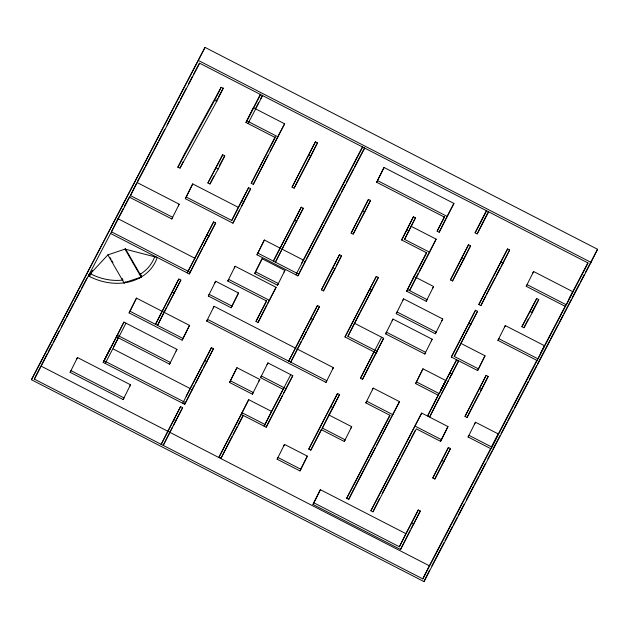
<?xml version="1.0" encoding="UTF-8"?>
<svg xmlns="http://www.w3.org/2000/svg" width="629" height="629" viewBox="0 0 629 629"><rect width="100%" height="100%" fill="white"/><g stroke="black" fill="none" stroke-linecap="round" stroke-linejoin="round"><path stroke-width="0.94" d="M124.251 282.358L124.007 282.853L107.897 254.879L125.022 249.108L157.203 257.442A51.657 42.159 26.4 0 1 141.132 277.09L139.245 278.144A51.657 42.159 26.4 0 1 89.483 276.461L88.39 275.887L89.294 274.126M141.446 276.493L141.132 277.09L140.503 276.831L141.171 275.463M31.45 379.727L205.023 47.395L597.55 249.273L591.04 262.387L423.977 581.605L31.45 379.727L205.023 47.395M34.367 379.114L40.877 365.999L429.316 565.77L422.806 578.884L34.367 379.114L199.684 63.23L588.123 263.001L422.806 578.884M117.537 219.568L111.459 231.81L190.194 272.302M136.501 183.33L130.423 195.572L172.684 217.304L171.819 218.971L129.55 197.231M70.118 372.313L77.493 357.539L130.518 384.806L123.142 399.58L70.118 372.313L70.983 370.654L124.007 397.921L123.142 399.58M177.858 167.235L184.368 154.121L221.125 87.305L223.264 88.17L216.753 101.285L180.004 168.108L177.858 167.235L214.615 100.42L221.125 87.305M180.004 168.108L183.039 161.991M171.819 218.971L179.194 204.189L136.933 182.457M186.153 396.27L211.438 347.633L213.483 348.686L184.722 404.321L103.195 362.39L123.921 322.111L176.946 349.386L169.563 364.16L116.546 336.892L123.921 322.111M110.578 347.609L104.068 360.731L185.594 402.654M238.297 207.35L248.612 187.646L250.657 188.692L232.958 223.177L185.335 198.685L192.718 183.904L238.297 207.35L231.787 220.464L186.208 197.026L192.718 183.904M129.102 312.888L136.485 298.115L189.51 325.382L183 338.496L182.127 340.163L129.102 312.888L136.485 298.115M125.965 323.164L105.24 363.444M207.908 182.953L222.697 154.781L224.757 155.811L218.247 168.926L209.96 183.982L207.908 182.953L222.697 154.781M209.96 183.982L213.868 176.112M278.104 136.91L246.835 120.831L253.345 107.716L284.615 123.795L253.275 184.36L251.23 183.306L275.195 137.523L245.97 122.49L260.453 94.138M178.825 279.017L155.465 324.336L178.825 279.017L180.869 280.07L157.509 325.39L163.579 313.148M188.15 271.17L213.624 221.895L215.668 222.949L189.329 273.969L110.586 233.477M187.277 272.915L213.624 221.895M189.329 273.969L196.272 260.068M231.787 220.464L248.612 187.646M251.23 183.306L275.376 136.501M232.958 223.177L239.468 210.062M253.275 184.36L267.923 155.693M182.127 340.163L189.51 325.382M208.325 296.031L215.7 281.257L238.509 292.988L231.999 306.103L231.134 307.762L208.325 296.031L209.19 294.372L231.999 306.103M206.705 321.065L207.578 319.406L326.86 380.749L325.987 382.408L206.705 321.065L214.088 306.292L295.056 347.931M255.995 321.419L266.665 301.039L227.777 281.037L235.16 266.264L276.092 287.311L258.039 322.473L255.995 321.419L266.507 300.662M180.594 406.586L161.181 444.341L180.594 406.586L182.638 407.631L163.225 445.387L172.409 427.177M364.749 148.122L297.902 275.848L256.978 254.8L264.353 240.019L280.031 248.085M256.978 254.8L264.353 240.019M231.134 307.762L238.509 292.988M182.677 403.268L211.438 347.633M292.053 187.151L315.412 141.832L317.456 142.885L310.946 156L294.097 188.205L292.053 187.151L315.412 141.832M184.722 404.321L192.104 389.54M294.097 188.205L310.168 156.81M254.714 273.513L262.096 258.739L284.906 270.47L277.523 285.244L254.714 273.513L262.096 258.739M301.252 207.193L273.379 261.121L301.252 207.193L303.296 208.246L275.423 262.175L283.75 245.585M258.039 322.473L266.775 305.112M229.577 382.471L236.96 367.698L259.769 379.429L252.386 394.202L229.577 382.471L236.96 367.698M301.503 263.433L362.398 146.989M297.902 275.848L305.285 261.074M243.368 415.486L221.117 457.998L219.073 456.953L248.699 399.659L271.508 411.39L264.133 426.163L290.74 374.648M248.699 399.659L241.324 414.432L266.177 427.217L292.784 375.702L267.93 362.925L267.058 364.584M283.357 389.43L260.548 377.699L267.93 362.925M221.117 457.998L232.164 436.211M321.435 289.851L339.487 254.698L341.531 255.744L335.021 268.858L323.479 290.905L321.435 289.851L339.487 254.698M351.155 233.068L368.476 199.369L370.52 200.423L364.734 212.075L353.199 234.122L351.155 233.068L368.476 199.369M437.147 231.197L444.499 217.154L376.653 182.261L384.036 167.479L453.918 203.426L439.191 232.25L437.147 231.197L444.522 216.431M376.653 182.261L384.036 167.479M323.479 290.905L329.557 278.663M317.464 305.497L288.703 361.125L317.464 305.497L319.508 306.551L290.747 362.178L301.346 341.256M353.199 234.122L358.569 223.303M266.177 427.217L282.507 395.327M277.137 459.194L284.52 444.412L307.329 456.143L300.819 469.258L299.947 470.917L277.137 459.194L278.01 457.527L300.819 469.258M359.835 312.872L354.41 323.235L383.635 338.268L376.26 353.042L344.991 336.963L376.331 276.398L378.375 277.452L347.9 336.35L377.125 351.383L362.508 379.326L360.464 378.273L374.058 351.611M344.991 336.963L376.331 276.398M347.9 336.35L354.41 323.235M325.987 382.408L333.37 367.635L296.802 348.828M407.506 289.552L427.091 299.624L426.218 301.283L406.641 291.211L426.714 252.866L401.648 239.971L413.45 216.738L415.494 217.791L404.557 239.366L429.623 252.253L409.558 290.606L418.293 273.222M401.648 239.971L413.45 216.738M404.557 239.366L415.494 217.791M308.76 449.122L337.521 393.487L339.566 394.54L333.055 407.655L310.812 450.167L308.76 449.122L337.521 393.487M299.947 470.917L307.329 456.143M310.812 450.167L321.403 429.245M381.591 337.215L360.464 378.273M362.508 379.326L368.578 367.084M406.641 291.211L414.016 276.438M385.632 333.865L393.007 319.084L432.162 339.228L424.787 354.001L385.632 333.865L386.497 332.198L425.652 352.342L424.787 354.001M396.215 313.635L403.598 298.861L442.753 318.997L435.37 333.771L396.215 313.635L397.088 311.976L436.243 332.112L435.37 333.771M439.191 232.25L445.269 220.008M429.623 252.253L436.133 239.138L411.067 226.251M405.894 533.659L418.277 510.001L420.329 511.047L400.563 549.494L312.983 504.45L320.365 489.676L405.894 533.659L399.384 546.774L313.855 502.791L320.365 489.676M344.307 441.472L351.69 426.698L328.881 414.967L322.37 428.082L345.179 439.813L344.307 441.472L321.498 429.749M346.665 498.31L390.074 415.368L365.842 402.906L373.225 388.132L399.501 401.64L348.71 499.363L346.665 498.31L389.791 415.242M426.218 301.283L433.601 286.51L415.722 277.31M450.474 279.921L468.519 244.76L470.563 245.813L464.053 258.928L452.518 280.974L450.474 279.921L468.519 244.76M488.686 211.855L477.152 233.902L475.107 232.856L486.5 210.408M452.518 280.974L459.028 267.86M477.152 233.902L483.662 220.787M348.71 499.363L354.787 487.121M438.397 395.303L415.588 383.58L422.971 368.798L445.78 380.529L439.27 393.644L416.461 381.913L422.971 368.798M370.906 510.779L421.689 413.056L447.966 426.572L441.456 439.687L440.583 441.346L416.351 428.884L372.95 511.825L370.906 510.779L421.689 413.056M372.95 511.825L379.46 498.711M451.355 357.052L475.493 310.246L477.537 311.3L454.264 356.439L478.496 368.901L477.631 370.567L451.355 357.052L475.493 310.246M478.826 304.554L507.587 248.927L509.632 249.972L503.121 263.087L480.87 305.608L478.826 304.554L507.587 248.927M454.264 356.439L464.855 335.54M480.87 305.608L485.643 295.992M486.516 294.238L487.381 292.493M440.575 390.467L456.465 360.103L458.51 361.156L429.749 416.783L427.704 415.73L438.303 394.808M441 390.059L444.907 382.188M427.704 415.73L456.465 360.103M429.749 416.783L435.826 404.541M440.583 441.346L447.966 426.572M477.631 370.567L485.006 355.786L460.774 343.324M478.496 368.901L485.006 355.786M497.94 340.36L505.323 325.586L544.478 345.722L537.968 358.837L498.813 338.701L497.94 340.36L537.095 360.503M526.229 286.305L533.612 271.524L572.767 291.667L566.257 304.782L527.102 284.638L526.229 286.305L565.392 306.441M432.791 477.985L448.414 447.463L450.458 448.516L443.948 461.631L434.836 479.039L432.791 477.985L448.414 447.463M399.384 546.774L418.277 510.001M465.012 416.422L486.146 375.364L488.19 376.417L481.68 389.532L467.056 417.475L465.012 416.422L486.146 375.364M434.836 479.039L440.913 466.797M400.563 549.494L410.155 530.491M467.056 417.475L473.566 404.361M521.913 326.71L536.71 298.539L538.762 299.569L532.252 312.692L523.965 327.748L521.913 326.71L536.71 298.539M468.11 437.006L475.493 422.224L498.302 433.955L491.792 447.07L468.982 435.347L468.11 437.006L490.919 448.736M523.965 327.748L528.305 319.005M423.977 581.605L429.623 570.236M491.792 446.983L497.429 435.622M140.503 276.831L141.14 275.549M122.05 278.395L123.009 280.054A48.952 39.949 26.4 0 1 90.788 273.937L91.394 272.475M89.483 276.461L91.512 272.514M41.333 365.135L47.254 353.82M48.158 352.075L52.262 344.244M53.174 342.506L59.095 331.192M61.367 326.844L65.471 319.013M66.375 317.268L73.664 303.343M74.576 301.606L80.496 290.291M81.408 288.554L86.873 278.112M117.843 218.939L123.308 208.49M124.22 206.752L129.228 197.184M137.429 181.514L144.709 167.589M145.621 165.852L152.91 151.927M153.822 150.189L157.918 142.358M158.83 140.613L164.751 129.307M167.031 124.951L174.312 111.026M175.224 109.289L179.328 101.458M180.232 99.712L186.153 88.406M188.433 84.05L192.529 76.219M193.441 74.481L199.362 63.167M90.67 273.874L92.479 270.423M76.628 359.198L77.493 357.539M178.329 205.856L179.194 204.189M185.335 198.685L186.208 197.026M103.195 362.39L117.411 335.226L170.435 362.501L169.563 364.16M113.527 346.933L118.417 337.592M245.97 122.49L260.587 94.554M255.854 107.889L258.511 102.81M260.728 98.572L262.497 95.191M248.015 123.543L262.639 95.6M164.02 312.275L166.748 307.054M167.66 305.309L180.869 280.07M129.653 386.465L130.518 384.806M197.192 258.267L202.601 247.928M203.497 246.206L215.668 222.949M241.237 206.689L250.657 188.692M270.187 151.377L284.615 123.795M176.073 351.045L176.946 349.386M214.835 282.916L215.7 281.257M213.215 307.951L214.088 306.292M234.287 267.923L235.16 266.264M227.777 281.037L228.649 279.378L269.582 300.426M311.08 155.072L317.456 142.885M173.297 425.479L182.638 407.631M191.688 390.334L194.408 385.129M195.32 383.391L202.585 369.514M203.497 367.776L213.483 348.686M284.662 243.848L296.927 220.402M297.839 218.664L303.296 208.246M267.663 303.414L276.092 287.311M284.033 272.129L284.906 270.47M277.523 285.244L278.395 283.585L255.586 271.854M295.858 274.794L362.705 147.068M304.868 261.868L305.78 260.123M306.685 258.385L310.781 250.57M311.685 248.832L318.966 234.931M319.878 233.194L323.966 225.371M324.878 223.633L332.151 209.732M333.063 207.995L340.336 194.086M341.248 192.348L345.337 184.533M346.249 182.795L353.522 168.894M354.434 167.157L364.443 148.035M219.073 456.953L242.189 412.773L264.998 424.504M260.548 377.699L261.42 376.04L286.274 388.816M258.896 381.088L259.769 379.429M252.386 394.202L253.259 392.543L230.45 380.812M233.076 434.474L237.164 426.666M238.069 424.929L243.069 415.384M329.989 277.79L333.983 270.163M336.201 265.918L341.531 255.744M358.986 222.469L370.52 200.423M302.258 339.518L306.347 331.711M307.251 329.973L319.508 306.551M270.643 413.049L283.144 389.154M283.404 393.62L292.784 375.702M283.648 446.079L284.52 444.412M360.739 311.143L378.375 277.452M332.497 369.294L333.37 367.635M328.668 415.368L339.566 394.54M413.151 278.097L426.525 252.543M392.142 320.751L393.007 319.084M402.725 300.52L403.598 298.861M445.702 219.136L453.918 203.426M369.019 366.212L369.899 364.513M370.788 362.823L383.635 338.268M419.189 271.516L425.888 258.716M426.784 257.009L436.133 239.138M350.817 428.357L351.69 426.698M372.352 389.791L373.225 388.132M365.842 402.906L366.715 401.247L392.991 414.755M312.983 504.45L313.855 502.791M432.728 288.168L433.601 286.51M475.107 232.856L486.642 210.809M459.469 267.011L470.563 245.813M484.102 219.938L488.096 212.311M355.668 485.384L369.223 459.5M370.119 457.77L375.544 447.416M376.449 445.694L381.866 435.339M382.77 433.601L390.019 419.755M390.923 418.018L399.501 401.64M431.297 340.887L432.162 339.228M441.88 320.656L442.753 318.997M415.588 383.58L416.461 381.913M382.165 493.537L395.712 467.646M396.616 465.924L400.681 458.156M401.585 456.426L407.01 446.071M407.914 444.333L410.179 440.009M411.083 438.279L415.164 430.488M465.759 333.802L477.537 311.3M487.837 291.62L495.102 277.743M496.006 276.005L500.094 268.198M501.006 266.46L509.632 249.972M436.259 403.669L440.347 395.861M441.259 394.124L448.524 380.246M449.428 378.509L458.51 361.156M504.45 327.245L505.323 325.586M532.739 273.19L533.612 271.524M441.346 465.924L450.458 448.516M474.014 403.511L479.329 393.353M480.218 391.655L488.19 376.417M411.036 528.8L420.329 511.047M474.62 423.891L475.493 422.224M429.316 565.77L490.801 448.296M491.713 446.551L536.796 360.401M540.437 353.435L565.487 305.576M569.135 298.618L587.801 262.938M431.816 565.951L444.113 542.457M445.025 540.72L452.306 526.795M453.218 525.05L457.322 517.219M458.226 515.481L464.147 504.167M466.427 499.819L473.716 485.895M474.628 484.149L478.724 476.318M479.636 474.581L485.557 463.266M487.837 458.918L491.933 451.087M492.845 449.342L500.126 435.417M501.038 433.68L506.958 422.366M507.87 420.628L513.335 410.187M514.247 408.441L528.368 381.465M529.28 379.727L536.561 365.803M537.473 364.065L549.77 340.564M550.682 338.827L557.97 324.902M558.882 323.164L562.979 315.333M563.891 313.588L571.179 299.663M572.083 297.926L579.372 284.001M580.284 282.264L584.38 274.433M585.292 272.687L597.55 249.273M216.667 100.168L217.61 98.454M218.554 96.74L223.264 88.17M219.23 165.852L224.757 155.811M531.859 312.118L538.762 299.569M88.39 275.887L107.897 254.879M125.218 281.973L124.007 282.853L141.132 277.09L140.558 273.529M139.316 274.779L140.133 274.291A48.952 39.949 26.4 0 0 154.765 256.49M139.245 278.144L141.132 277.09L125.022 249.108M214.615 100.42L216.753 101.285M530.2 311.654L532.252 312.692M216.187 167.896L218.247 168.926M198.512 60.518L591.04 262.387M377.526 180.594L447.408 216.541M308.902 154.946L310.946 156M501.077 262.041L503.121 263.087M462.008 257.874L464.053 258.928M406.939 229.852L408.984 230.906M362.689 211.022L364.734 212.075M294.742 220.307L296.786 221.361M242.102 200.761L244.146 201.807M468.982 323.361L471.027 324.415M332.977 267.812L335.021 268.858M369.821 289.513L371.865 290.567M281.768 248.982L303.54 260.178M257.843 253.133L298.775 274.189M207.114 235.01L209.158 236.064M449.955 373.217L451.999 374.271M479.636 388.478L481.68 389.532M117.969 218.695L194.974 258.299M310.954 318.612L312.998 319.666M172.315 292.131L174.359 293.185M415.179 426.171L441.456 439.687M441.904 460.577L443.948 461.631M331.011 406.601L333.055 407.655M129.975 311.229L183 338.496M204.928 360.747L206.972 361.801M113.181 348.953L190.367 388.651M411.767 523.116L413.819 524.161M174.084 419.7L176.128 420.746M125.297 248.541L140.133 274.291M110.091 257.631L111.05 259.297M112.001 260.956L112.961 262.615M123.999 282.908A52.427 19.114 -29.9 0 1 125.808 282.146M139.489 277.531A52.427 19.114 -29.9 0 1 140.298 277.326M141.132 277.09L140.33 277.279L141.132 277.09"/></g></svg>
